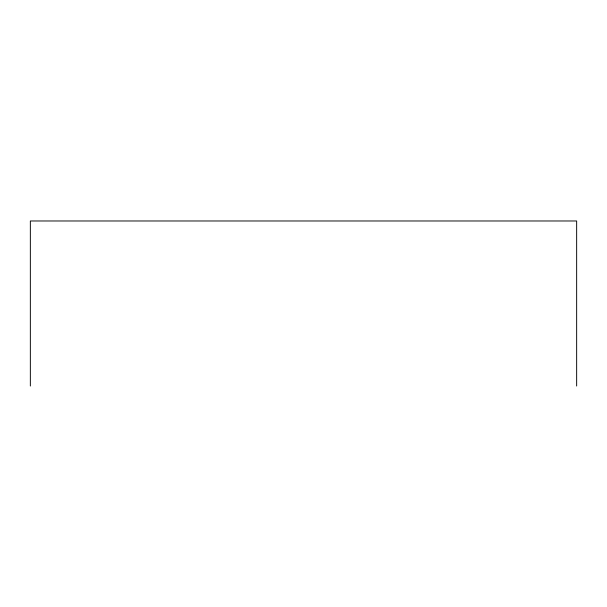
<?xml version="1.0" encoding="UTF-8"?>
<svg xmlns="http://www.w3.org/2000/svg" width="607" height="607" viewBox="0 0 607 607"><rect width="100%" height="100%" fill="white"/><g stroke="black" fill="none" stroke-linecap="round" stroke-linejoin="round"><path stroke-width="0.91" d="M576.65 386.022L576.65 220.978L30.35 220.978L30.35 386.022"/></g></svg>
